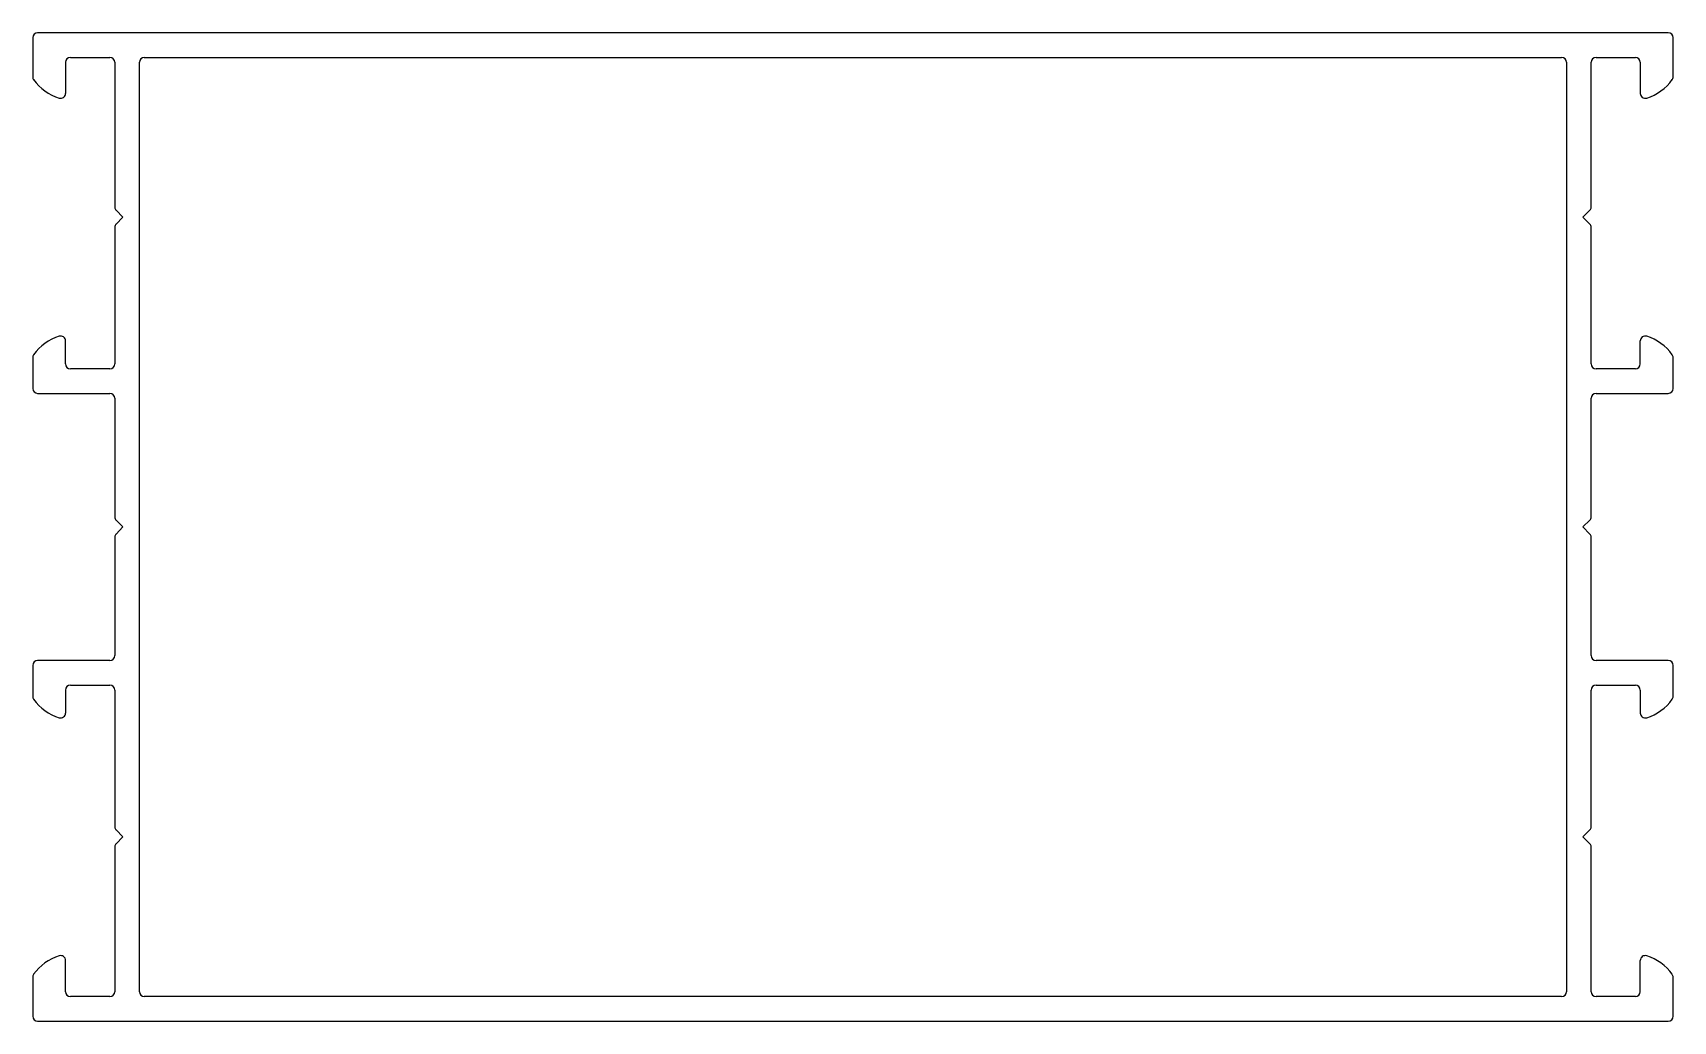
# Model space of a CAD drawing. Extents: x 850 to 950, y 436 to 496.
import ezdxf

# ---------------------------------------------------------------- set-up
doc = ezdxf.new("R2010")
doc.units = 0
doc.layers.get('0').update_dxf_attribs({"linetype": 'CONTINUOUS'})

msp = doc.modelspace()

# ---------------------------------------------------------------- linework, layer by layer
for p, q in [((949.39, 496.09), (849.99, 496.09)), ((849.69, 495.79), (849.69, 493.4)), ((949.69, 493.4), (949.69, 495.79)), ((851.69, 494.29), (851.69, 492.39)), ((851.99, 494.59), (854.39, 494.59)), ((854.69, 494.29), (854.69, 485.44)), ((856.19, 437.59), (856.19, 494.29)), ((856.49, 494.59), (942.89, 494.59)), ((943.19, 494.29), (943.19, 437.59)), ((944.69, 485.44), (944.69, 494.29)), ((944.99, 494.59), (947.39, 494.59)), ((947.69, 494.29), (947.69, 492.39)), ((854.77, 485.26), (855.19, 484.84)), ((944.19, 484.84), (944.62, 485.26)), ((854.69, 484.23), (854.69, 475.89)), ((855.19, 484.84), (854.77, 484.41)), ((944.62, 484.41), (944.19, 484.84)), ((944.69, 475.89), (944.69, 484.23)), ((851.69, 475.89), (851.69, 477.29)), ((947.69, 475.89), (947.69, 477.29)), ((849.69, 476.27), (849.69, 474.39)), ((949.69, 474.39), (949.69, 476.27)), ((854.39, 475.59), (851.99, 475.59)), ((947.39, 475.59), (944.99, 475.59)), ((849.99, 474.09), (854.39, 474.09)), ((944.99, 474.09), (949.39, 474.09)), ((854.69, 473.79), (854.69, 466.54)), ((944.69, 466.54), (944.69, 473.79)), ((854.77, 466.36), (855.19, 465.94)), ((944.19, 465.94), (944.62, 466.36)), ((854.69, 465.33), (854.69, 458.09)), ((855.19, 465.94), (854.77, 465.51)), ((944.62, 465.51), (944.19, 465.94)), ((944.69, 458.09), (944.69, 465.33)), ((849.69, 457.49), (849.69, 455.6)), ((854.39, 457.79), (849.99, 457.79)), ((949.39, 457.79), (944.99, 457.79)), ((949.69, 455.6), (949.69, 457.49)), ((851.99, 456.29), (854.39, 456.29)), ((944.99, 456.29), (947.39, 456.29)), ((851.69, 455.99), (851.69, 454.59)), ((854.69, 455.99), (854.69, 447.64)), ((944.69, 447.64), (944.69, 455.99)), ((947.69, 455.99), (947.69, 454.59)), ((854.77, 447.46), (855.19, 447.04)), ((855.19, 447.04), (854.77, 446.61)), ((944.19, 447.04), (944.62, 447.46)), ((944.62, 446.61), (944.19, 447.04)), ((854.69, 446.43), (854.69, 437.59)), ((944.69, 437.59), (944.69, 446.43)), ((851.69, 437.59), (851.69, 439.49)), ((947.69, 437.59), (947.69, 439.49)), ((849.69, 438.47), (849.69, 436.09)), ((949.69, 436.09), (949.69, 438.47)), ((854.39, 437.29), (851.99, 437.29)), ((942.89, 437.29), (856.49, 437.29)), ((947.39, 437.29), (944.99, 437.29)), ((849.99, 435.79), (949.39, 435.79))]:
    msp.add_line(p, q)
for centre, radius, start, end in [((849.99, 495.79), 0.3, 90, 180), ((949.39, 495.79), 0.3, 0, 90), ((851.99, 494.29), 0.3, 90, 180), ((854.39, 494.29), 0.3, 0, 90), ((856.49, 494.29), 0.3, 90, 180), ((942.89, 494.29), 0.3, 0, 90), ((944.99, 494.29), 0.3, 90, 180), ((947.39, 494.29), 0.3, 0, 90), ((849.99, 493.4), 0.3, 180, 215.4309), ((852.19, 494.97), 3, 215.4309, 252.7647), ((947.19, 494.97), 3, 287.2353, 324.5691), ((949.39, 493.4), 0.3, 324.5691, 0), ((851.39, 492.39), 0.3, 252.7647, 0), ((947.99, 492.39), 0.3, 180, 287.2353), ((854.94, 485.44), 0.25, 180, 225), ((944.44, 485.44), 0.25, 315, 360), ((854.94, 484.23), 0.25, 135, 180), ((944.44, 484.23), 0.25, 0, 45), ((852.19, 474.71), 3, 107.2353, 144.5691), ((851.39, 477.29), 0.3, 0, 107.2353), ((947.99, 477.29), 0.3, 72.7647, 180), ((947.19, 474.71), 3, 35.4309, 72.7647), ((849.99, 476.27), 0.3, 144.5691, 180), ((949.39, 476.27), 0.3, 0, 35.4309), ((851.99, 475.89), 0.3, 180, 270), ((854.39, 475.89), 0.3, 270, 0), ((944.99, 475.89), 0.3, 180, 270), ((947.39, 475.89), 0.3, 270, 0), ((849.99, 474.39), 0.3, 180, 270), ((854.39, 473.79), 0.3, 0, 90), ((944.99, 473.79), 0.3, 90, 180), ((949.39, 474.39), 0.3, 270, 0), ((854.94, 466.54), 0.25, 180, 225), ((944.44, 466.54), 0.25, 315, 0), ((854.94, 465.33), 0.25, 135, 180), ((944.44, 465.33), 0.25, 360, 45), ((854.39, 458.09), 0.3, 270, 0), ((944.99, 458.09), 0.3, 180, 270), ((849.99, 457.49), 0.3, 90, 180), ((949.39, 457.49), 0.3, 0, 90), ((851.99, 455.99), 0.3, 90, 180), ((854.39, 455.99), 0.3, 0, 90), ((944.99, 455.99), 0.3, 90, 180), ((947.39, 455.99), 0.3, 0, 90), ((849.99, 455.6), 0.3, 180, 215.4309), ((852.19, 457.17), 3, 215.4309, 252.7647), ((947.19, 457.17), 3, 287.2353, 324.5691), ((949.39, 455.6), 0.3, 324.5691, 0), ((851.39, 454.59), 0.3, 252.7647, 0), ((947.99, 454.59), 0.3, 180, 287.2353), ((854.94, 447.64), 0.25, 180, 225), ((944.44, 447.64), 0.25, 315, 360), ((854.94, 446.43), 0.25, 135, 180), ((944.44, 446.43), 0.25, 0, 45), ((852.19, 436.91), 3, 107.2353, 144.5691), ((851.39, 439.49), 0.3, 0, 107.2353), ((947.99, 439.49), 0.3, 72.7647, 180), ((947.19, 436.91), 3, 35.4309, 72.7647), ((849.99, 438.47), 0.3, 144.5691, 180), ((949.39, 438.47), 0.3, 0, 35.4309), ((851.99, 437.59), 0.3, 180, 270), ((854.39, 437.59), 0.3, 270, 0), ((856.49, 437.59), 0.3, 180, 270), ((942.89, 437.59), 0.3, 270, 0), ((944.99, 437.59), 0.3, 180, 270), ((947.39, 437.59), 0.3, 270, 0), ((849.99, 436.09), 0.3, 180, 270), ((949.39, 436.09), 0.3, 270, 0)]:
    msp.add_arc(centre, radius, start, end)

doc.saveas('drawing.dxf')
